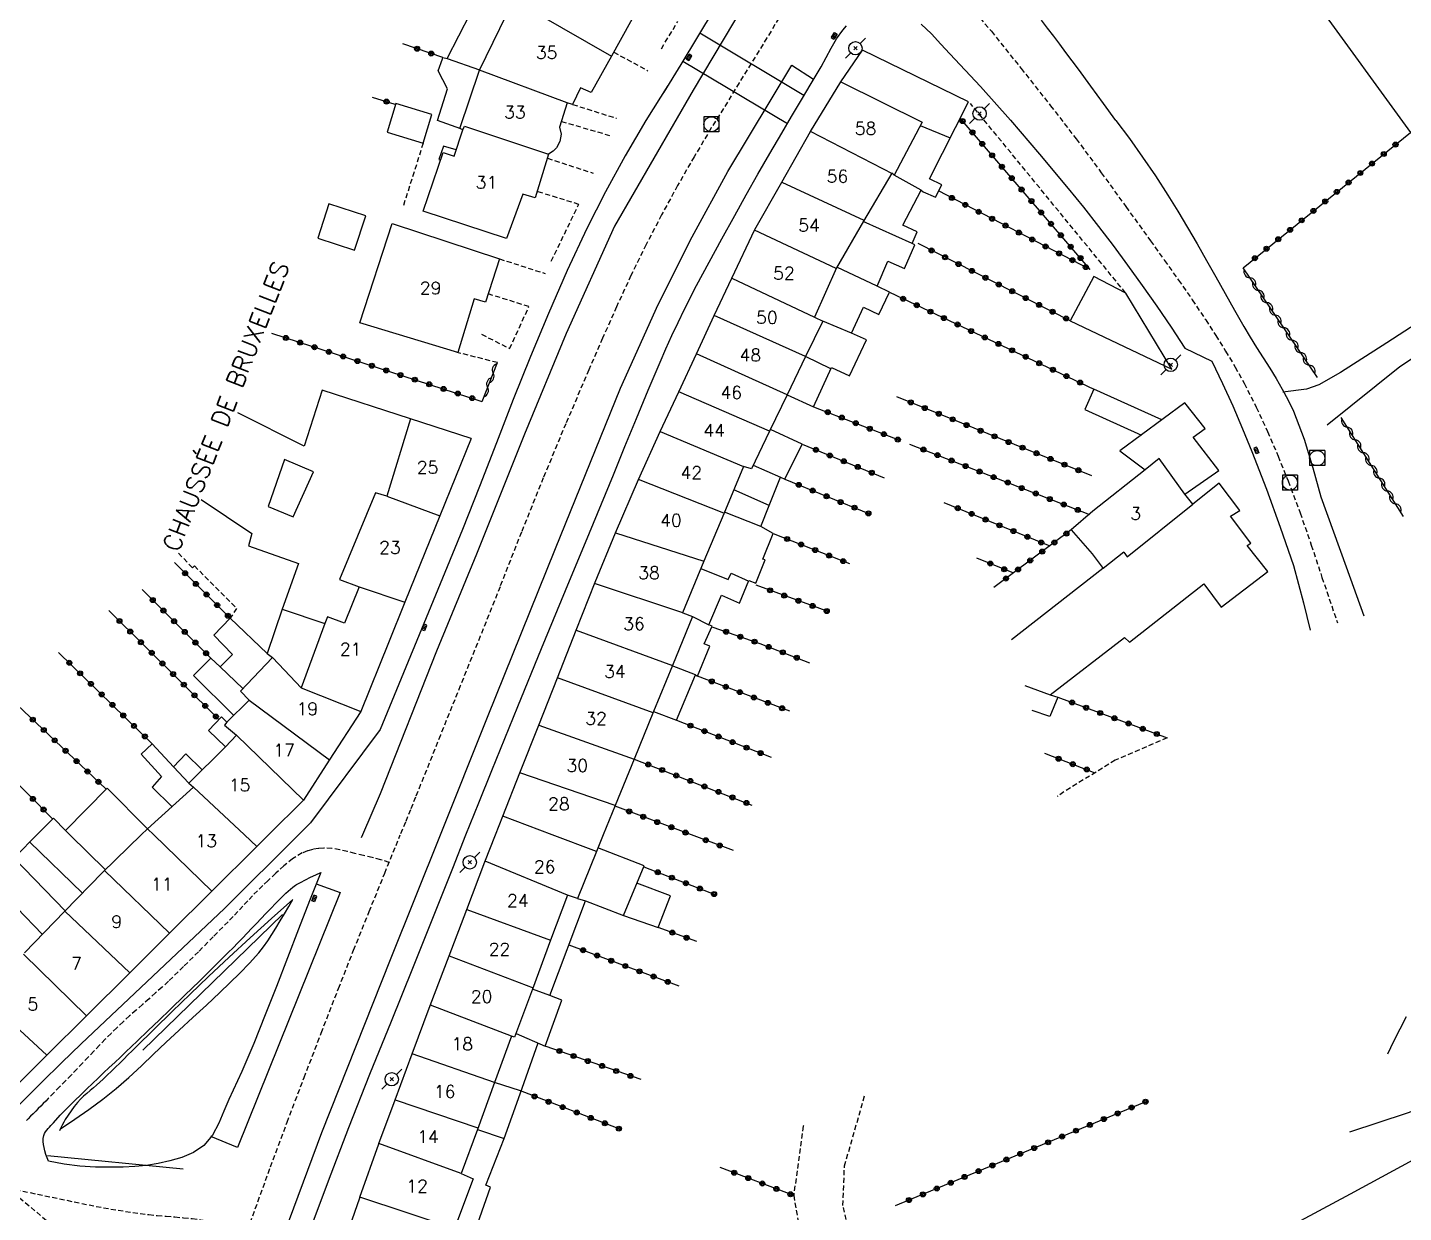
# Model space of a CAD drawing. Header units: millimetres. Extents: x 146998 to 148001, y 143000 to 144001.
# Drawn here: x 147234.3 to 147371.3, y 143633.4 to 143751.4 of the extents above; entities that cross this region are included whole.
import ezdxf
from ezdxf.enums import TextEntityAlignment as Align

# ---------------------------------------------------------------- set-up
doc = ezdxf.new("R2010")
doc.units = ezdxf.units.MM
doc.linetypes.add('DASHED', pattern=[0.75, 0.5, -0.25])
doc.layers.get('0').update_dxf_attribs({"linetype": 'CONTINUOUS'})
for name, color, linetype in [('W0001', 6, 'DASHED'), ('W0006', 2, 'CONTINUOUS'), ('W0008', 7, 'CONTINUOUS'), ('W0014', 7, 'CONTINUOUS'), ('W0017', 7, 'CONTINUOUS'), ('W0020', 2, 'CONTINUOUS'), ('W0021', 2, 'CONTINUOUS'), ('W0071', 7, 'CONTINUOUS'), ('W0101', 7, 'CONTINUOUS'), ('W0104', 1, 'CONTINUOUS'), ('W0112', 1, 'DASHED'), ('W0211', 2, 'CONTINUOUS'), ('W0214', 2, 'CONTINUOUS'), ('W0300', 7, 'CONTINUOUS'), ('W0310', 3, 'CONTINUOUS'), ('W0323', 7, 'CONTINUOUS'), ('W0401', 7, 'CONTINUOUS'), ('W0420', 7, 'CONTINUOUS'), ('W0473', 7, 'CONTINUOUS'), ('W0989', 7, 'CONTINUOUS'), ('W0991', 7, 'CONTINUOUS'), ('W1102', 7, 'CONTINUOUS')]:
    doc.layers.add(name, color=color, linetype=linetype)
doc.styles.get("Standard").update_dxf_attribs({"font": 'romans.shx', "width": 0.85})

# ---------------------------------------------------------------- blocks, each defined once
blk = doc.blocks.new('T401')
for p, q in [((-0.3, 0.3), (0, 0.3)), ((-0.3, -0.25), (-0.3, 0.3)), ((-0.3, 0.15), (0, 0.15)), ((-0.3, 0), (0, 0)), ((0, 0.3), (0, -0.25)), ((-0.3, -0.15), (0, -0.15)), ((-0.3, -0.25), (-0.3, -0.3)), ((-0.3, -0.3), (0, -0.3)), ((0, -0.3), (0, -0.25))]:
    blk.add_line(p, q)
blk = doc.blocks.new('T420')
for p, q in [((0.75, 0.75), (-0.75, 0.75)), ((-0.75, 0.75), (-0.75, -0.75)), ((0.75, 0.75), (0.75, -0.75)), ((0.75, -0.75), (-0.75, -0.75))]:
    blk.add_line(p, q)
blk.add_ellipse((0, 0), major_axis=(-0.53, 0.53), ratio=1, start_param=3.926991, end_param=10.210176)
blk = doc.blocks.new('T473')
for p, q in [((-0.166667, 0.166667), (0.166667, -0.166667)), ((-0.166667, -0.166667), (0.166667, 0.166667)), ((0.500001, 0.500001), (1.000002, 1.000002)), ((-1.000002, -1.000002), (-0.500001, -0.500001))]:
    blk.add_line(p, q)
blk.add_ellipse((0, 0), major_axis=(0.471405, 0.471405), ratio=1, start_param=5.4977871438, end_param=11.780972451)
blk = doc.blocks.new('t323o')
at = {"color": 0, "linetype": 'Continuous'}
for radius in [0.25, 0.15]:
    blk.add_circle((0, 0), radius, dxfattribs=at)
blk = doc.blocks.new('t310o')
at = {"color": 0, "linetype": 'Continuous'}
for centre, start, end in [((-0.5, 0.38), 216.8699, 323.1304), ((0.5, -0.37), 36.8699, 143.1303)]:
    blk.add_arc(centre, 0.625, start, end, dxfattribs=at)

msp = doc.modelspace()

# ---------------------------------------------------------------- linework, layer by layer
at = {"layer": 'W0001'}
for points in [[(147310.65, 143754.85), (147307.9, 143750.34), (147305.14, 143745.85), (147302.36, 143741.36), (147300.65, 143738.5), (147299, 143735.62), (147297.4, 143732.7), (147295.87, 143729.75), (147294.36, 143726.67), (147292.92, 143723.56), (147291.53, 143720.43), (147290.17, 143717.29), (147287.87, 143711.93), (147285.63, 143706.54), (147283.45, 143701.13), (147281.32, 143695.7), (147279.35, 143690.77), (147277.37, 143685.85), (147275.39, 143680.93), (147273.42, 143676.01), (147272.91, 143674.76), (147272.4, 143673.5), (147271.9, 143672.25), (147271.39, 143671)], [(147327.18, 143754.6), (147330.24, 143750.99), (147333.2, 143747.29), (147336.13, 143743.58), (147338.69, 143740.27), (147341.19, 143736.91), (147343.64, 143733.53), (147346.09, 143730.13), (147347.49, 143728.18), (147348.88, 143726.22), (147350.25, 143724.25), (147351.58, 143722.26), (147352.58, 143720.71), (147353.57, 143719.15), (147354.52, 143717.57), (147355.42, 143715.95), (147356.62, 143713.57), (147357.74, 143711.15), (147358.79, 143708.7), (147359.79, 143706.23), (147360.99, 143703.05), (147362.1, 143699.85), (147363.16, 143696.63), (147364.7, 143692.1)], [(147256.19, 143631.67), (147258.47, 143637.96), (147260.13, 143642.41), (147261.82, 143646.85), (147263.52, 143651.28), (147265.24, 143655.7), (147266.75, 143659.54), (147268.29, 143663.36), (147269.84, 143667.18), (147271.39, 143671)], [(147270.3, 143668.26), (147269.45, 143668.51), (147268.6, 143668.74), (147267.74, 143668.95), (147266.88, 143669.15), (147266.13, 143669.33), (147265.36, 143669.51), (147264.58, 143669.65), (147263.79, 143669.69), (147263.24, 143669.65), (147262.68, 143669.56), (147262.14, 143669.41), (147261.62, 143669.2), (147260.67, 143668.63), (147259.8, 143667.93), (147259, 143667.18), (147258.2, 143666.43), (147257.69, 143665.95), (147257.18, 143665.44), (147256.68, 143664.94), (147256.2, 143664.42), (147255.71, 143663.9), (147255.22, 143663.38), (147254.74, 143662.87), (147254.24, 143662.36), (147252.77, 143660.86), (147251.29, 143659.37), (147249.81, 143657.89), (147248.3, 143656.43), (147247.67, 143655.84), (147247.02, 143655.27), (147246.38, 143654.69), (147245.73, 143654.13), (147245.08, 143653.56), (147244.44, 143652.98), (147243.8, 143652.4), (147243.17, 143651.81), (147242.59, 143651.24), (147242.02, 143650.66), (147241.45, 143650.07), (147240.89, 143649.48), (147240.33, 143648.89), (147239.77, 143648.3), (147239.21, 143647.71), (147238.64, 143647.12), (147238.07, 143646.53), (147237.49, 143645.94), (147236.92, 143645.35), (147236.34, 143644.76), (147236.09, 143644.51), (147235.84, 143644.26), (147235.59, 143644.01), (147235.34, 143643.76), (147235.09, 143643.5), (147234.84, 143643.25), (147234.59, 143643), (147234.35, 143642.74), (147234.18, 143642.57)], [(147232.33, 143635.85), (147239.67, 143634.32), (147241.12, 143634.02), (147242.57, 143633.76), (147244.02, 143633.53), (147245.48, 143633.32), (147246.34, 143633.21), (147247.2, 143633.12), (147248.07, 143633.05), (147248.93, 143632.97), (147249.8, 143632.9), (147250.66, 143632.81), (147251.52, 143632.7), (147252.38, 143632.57), (147253.34, 143632.39), (147254.3, 143632.18), (147255.25, 143631.94), (147256.19, 143631.67)], [(147232.33, 143635.85), (147237.45, 143631.54), (147238.15, 143630.93), (147238.85, 143630.32), (147239.54, 143629.7), (147240.23, 143629.07), (147240.92, 143628.45), (147241.62, 143627.84), (147242.32, 143627.24), (147243.04, 143626.64), (147243.63, 143626.18), (147244.22, 143625.73), (147244.83, 143625.3), (147245.44, 143624.87), (147246.04, 143624.43), (147246.64, 143623.99), (147247.24, 143623.53), (147247.81, 143623.05), (147248.89, 143622.1), (147249.94, 143621.11), (147250.95, 143620.09), (147251.93, 143619.03)]]:
    msp.add_lwpolyline(points, dxfattribs=at)
at = {"layer": 'W0006'}
for points in [[(147370.92, 143933.38), (147370.66, 143929.88), (147369.48, 143925.36), (147365.69, 143915.12), (147362.38, 143903.35), (147359.19, 143889.85), (147355.4, 143873.99), (147351.19, 143856.18), (147348.71, 143845.6), (147345.41, 143832.9), (147342.39, 143822.93), (147338.5, 143812.53), (147334.52, 143803.47), (147327.6, 143790.14), (147317.12, 143772.77), (147307.64, 143757.06), (147300.54, 143745.11), (147292.72, 143731.6)], [(147275.38, 143671), (147280.08, 143682.72), (147286.84, 143699.52), (147293.32, 143715.48), (147297.06, 143723.79), (147300.45, 143730.52), (147304.02, 143737.02), (147310.37, 143747.6), (147312.55, 143746.21)], [(147292.72, 143731.6), (147287.9, 143720.9), (147283.76, 143710.89), (147278.98, 143698.94), (147275.01, 143689.29), (147269.39, 143675.08), (147267.63, 143671)], [(147257.04, 143623.79), (147263.58, 143641.39), (147270.41, 143658.59), (147275.38, 143671)], [(147267.63, 143671), (147267.5, 143670.7)]]:
    msp.add_lwpolyline(points, dxfattribs=at)
at = {"layer": 'W0008'}
for points in [[(147342.64, 143742.12), (147343.99, 143740.3), (147345.3, 143738.46), (147346.57, 143736.59), (147347.81, 143734.69), (147348.81, 143733.08), (147349.78, 143731.46), (147350.73, 143729.82), (147351.66, 143728.18), (147352.58, 143726.53), (147353.51, 143724.88), (147354.44, 143723.24), (147355.38, 143721.6), (147356.01, 143720.55), (147356.65, 143719.51), (147357.31, 143718.48), (147357.96, 143717.45), (147358.6, 143716.41), (147359.21, 143715.35), (147359.79, 143714.26), (147360.31, 143713.16), (147361.39, 143710.38), (147362.26, 143707.52), (147363.05, 143704.65), (147365.58, 143697.68), (147365.58, 143697.68), (147367.33, 143692.8), (147367.33, 143692.8)], [(147352.21, 143718.15), (147353.27, 143715.93), (147354.28, 143713.69), (147355.26, 143711.43), (147356.19, 143709.15), (147357.64, 143705.4), (147359, 143701.62), (147360.31, 143697.82), (147361.31, 143694.09), (147361.98, 143691.39)], [(147236.38, 143638.54), (147236.23, 143638.86), (147236.1, 143639.19), (147235.99, 143639.54), (147235.92, 143639.89), (147235.87, 143640.18), (147235.83, 143640.48), (147235.83, 143640.79), (147235.89, 143641.09), (147235.97, 143641.28), (147236.07, 143641.46), (147236.19, 143641.62), (147236.32, 143641.78), (147236.45, 143641.92), (147236.59, 143642.06), (147236.72, 143642.2), (147236.86, 143642.35), (147237.53, 143643.09), (147238.22, 143643.8), (147238.93, 143644.5), (147239.64, 143645.19), (147240.19, 143645.73), (147240.74, 143646.26), (147241.3, 143646.79), (147241.85, 143647.31), (147242.41, 143647.84), (147242.97, 143648.36), (147243.53, 143648.89), (147244.08, 143649.42), (147245.18, 143650.47), (147246.28, 143651.52), (147247.38, 143652.57), (147248.48, 143653.63), (147249.93, 143655.03), (147251.39, 143656.44), (147252.83, 143657.86), (147254.27, 143659.29), (147254.74, 143659.76), (147255.21, 143660.25), (147255.68, 143660.73), (147256.14, 143661.22), (147256.61, 143661.7), (147257.08, 143662.19), (147257.54, 143662.68), (147258.01, 143663.16), (147258.5, 143663.67), (147258.99, 143664.19), (147259.49, 143664.7), (147260.01, 143665.2), (147260.23, 143665.4), (147260.46, 143665.61), (147260.7, 143665.81), (147260.95, 143665.99), (147261.07, 143666.07), (147261.19, 143666.13), (147261.31, 143666.2), (147261.44, 143666.26), (147261.95, 143666.52), (147262.46, 143666.78), (147262.98, 143667.03), (147263.49, 143667.27)]]:
    msp.add_lwpolyline(points, dxfattribs=at)
at = {"layer": 'W0014'}
for points in [[(147302.66, 143753.18), (147300.98, 143750.42), (147299.31, 143747.67), (147297.62, 143744.92)], [(147309.37, 143740.85), (147310.35, 143742.5), (147311.33, 143744.15), (147312.31, 143745.8), (147313.29, 143747.45), (147313.8, 143748.37), (147314.3, 143749.31), (147314.84, 143750.23), (147315.46, 143751.1), (147315.82, 143751.52)], [(147323.27, 143751.68), (147324.28, 143750.73), (147325.2, 143749.72), (147326.12, 143748.73), (147329.17, 143745.48), (147332.14, 143742.15), (147335.04, 143738.77), (147337.9, 143735.34), (147339.42, 143733.47), (147340.9, 143731.57), (147342.36, 143729.65), (147343.8, 143727.71), (147345.27, 143725.68), (147346.72, 143723.63), (147348.13, 143721.55), (147349.52, 143719.46)], [(147342.64, 143742.12), (147341.4, 143743.81), (147340.16, 143745.51), (147338.91, 143747.2), (147337.66, 143748.89), (147337.06, 143749.7), (147336.45, 143750.5), (147335.83, 143751.3), (147335.22, 143752.1)], [(147298.02, 143745.58), (147295.85, 143742.12), (147293.78, 143738.59), (147291.82, 143735), (147289.98, 143731.35), (147288, 143727.16), (147286.14, 143722.91), (147284.36, 143718.63), (147282.64, 143714.32), (147280.96, 143710.01), (147279.28, 143705.69), (147277.58, 143701.39), (147275.83, 143697.1)], [(147277.93, 143671), (147279.22, 143674.2), (147280.51, 143677.4), (147281.8, 143680.59), (147283.1, 143683.79), (147285.46, 143689.56), (147287.83, 143695.32), (147290.22, 143701.08), (147292.61, 143706.84), (147293.76, 143709.65), (147294.9, 143712.46), (147296.07, 143715.26), (147297.26, 143718.05), (147297.84, 143719.37), (147298.44, 143720.7), (147299.05, 143722.01), (147299.68, 143723.32), (147300.89, 143725.68), (147302.13, 143728.02), (147303.41, 143730.34), (147304.69, 143732.66), (147305.84, 143734.72), (147307, 143736.77), (147308.18, 143738.82), (147309.37, 143740.85)], [(147349.52, 143719.46), (147352.2, 143718.16)], [(147275.83, 143697.1), (147269.38, 143681.49)], [(147269.38, 143681.49), (147262.46, 143672.19)], [(147262.46, 143672.19), (147261.27, 143671)], [(147261.27, 143671), (147253.89, 143663.67), (147239.62, 143650.21)], [(147250.77, 143594.4), (147252.21, 143599.8), (147253.73, 143605.17), (147255.32, 143610.52), (147256.98, 143615.84), (147258.69, 143621.06), (147260.48, 143626.24), (147262.33, 143631.41), (147264.23, 143636.56), (147266.26, 143641.88), (147268.37, 143647.17), (147270.51, 143652.46), (147272.63, 143657.74), (147273.96, 143661.06), (147275.28, 143664.37), (147276.61, 143667.69), (147277.93, 143671)], [(147263.49, 143667.27), (147262.36, 143664.44), (147261.25, 143661.6), (147260.16, 143658.76), (147259.06, 143655.91), (147257.95, 143653.08), (147256.8, 143650.25), (147255.6, 143647.45), (147254.33, 143644.67), (147253.83, 143643.5), (147253.34, 143642.29), (147252.7, 143641.11), (147251.83, 143640.09), (147250.8, 143639.38), (147249.64, 143638.89), (147248.46, 143638.56), (147247.28, 143638.28), (147246.13, 143638.08), (147244.96, 143637.98), (147243.79, 143637.94), (147242.62, 143637.92), (147241.05, 143637.93), (147239.48, 143638.03), (147237.92, 143638.23), (147236.38, 143638.54)], [(147239.62, 143650.21), (147237.66, 143648.3), (147235.71, 143646.38), (147233.77, 143644.45), (147231.85, 143642.49), (147231.66, 143642.29), (147231.48, 143642.09), (147231.29, 143641.89), (147231.11, 143641.69)]]:
    msp.add_lwpolyline(points, dxfattribs=at)
at = {"layer": 'W0017'}
for points in [[(147376.18, 143728.92), (147376.89, 143727.88), (147377.19, 143726.74), (147376.77, 143725.1), (147374.42, 143723.08), (147369.63, 143719.97), (147365.01, 143717.01), (147362.86, 143715.79), (147361.63, 143715.38), (147359.26, 143715.08)], [(147363.67, 143711.8), (147370.92, 143717.62), (147375.47, 143720.59), (147375.94, 143720.71), (147380.01, 143721.18), (147383.54, 143721.83)]]:
    msp.add_lwpolyline(points, dxfattribs=at)
at = {"layer": 'W0020'}
for points in [[(147311.58, 143744.58), (147301.2, 143750.8)], [(147299.51, 143748.02), (147309.93, 143741.8)]]:
    msp.add_lwpolyline(points, dxfattribs=at)
at = {"layer": 'W0021'}
msp.add_lwpolyline([(147263.02, 143666.13), (147265.39, 143665.27), (147255.18, 143639.88), (147252.54, 143640.97)], dxfattribs=at)
at = {"layer": 'W0071'}
msp.add_lwpolyline([(147303.86, 143603.8), (147309.88, 143606.64), (147315.87, 143609.52), (147321.85, 143612.43), (147327.82, 143615.39), (147335.04, 143619.03), (147342.23, 143622.72), (147349.41, 143626.46), (147356.57, 143630.22), (147359.71, 143631.89), (147362.85, 143633.58), (147365.99, 143635.27), (147369.12, 143636.97), (147372.25, 143638.67)], dxfattribs=at)
at = {"layer": 'W0101'}
for points in [[(147279.27, 143747.1), (147282.68, 143754.04), (147282.69, 143754.04), (147284.96, 143752.8)], [(147295.33, 143753.79), (147292.42, 143748.51)], [(147292.42, 143748.51), (147290.39, 143744.88), (147289.34, 143745.35), (147288.55, 143743.7), (147288.02, 143743.88)], [(147277.61, 143741.19), (147277.33, 143741.3), (147279.27, 143747.1)], [(147312.23, 143741.01), (147315.27, 143745.96), (147315.27, 143745.96)], [(147315.27, 143745.96), (147323.35, 143741.95)], [(147288.02, 143743.88), (147287.25, 143741.43), (147287.4, 143740.76), (147287.27, 143740.03), (147286.93, 143739.4), (147286.61, 143739.04), (147286.16, 143738.76)], [(147323.35, 143741.95), (147320.58, 143736.68), (147320.33, 143736.85)], [(147286.16, 143738.76), (147284.81, 143734.41), (147283.58, 143734.76), (147281.98, 143730.35), (147273.68, 143733.08), (147275.66, 143738.92), (147276.74, 143738.54), (147277.61, 143741.19)], [(147309.37, 143735.98), (147312.23, 143741.01)], [(147320.33, 143736.85), (147317.5, 143732.09)], [(147306.7, 143731.27), (147309.37, 143735.98)], [(147317.5, 143732.09), (147314.81, 143727.45)], [(147304.39, 143726.42), (147306.7, 143731.27)], [(147314.81, 143727.45), (147312.62, 143722.54)], [(147302.66, 143722.71), (147304.39, 143726.42), (147304.39, 143726.42)], [(147300.87, 143718.87), (147302.66, 143722.71)], [(147312.62, 143722.54), (147313.45, 143722.14), (147311.74, 143718.6)], [(147299.11, 143715.09), (147300.87, 143718.87)], [(147311.74, 143718.6), (147309.91, 143714.81)], [(147297.26, 143711.16), (147297.27, 143711.16), (147299.11, 143715.09)], [(147309.91, 143714.81), (147308.2, 143711.25)], [(147278.45, 143710.46), (147272.42, 143712.4), (147270.04, 143704.7)], [(147278.45, 143710.46), (147275.33, 143702.77)], [(147295.12, 143706.38), (147297.26, 143711.16)], [(147308.16, 143711.18), (147306.35, 143707.45), (147305.58, 143707.68)], [(147308.2, 143711.25), (147308.16, 143711.18)], [(147305.58, 143707.68), (147303.59, 143702.95)], [(147345.57, 143707.33), (147340.35, 143703.21), (147340.36, 143703.21), (147338.19, 143701.35), (147340.27, 143698.96), (147341.38, 143697.52), (147341.33, 143697.51)], [(147349.52, 143704.9), (147346.94, 143708.45), (147345.57, 143707.33)], [(147292.83, 143701.07), (147295.12, 143706.38)], [(147270.04, 143704.7), (147268.92, 143705.06), (147265.33, 143696.41), (147267.29, 143695.68), (147267.29, 143695.69)], [(147350.3, 143703.91), (147349.52, 143704.91)], [(147343.42, 143699.13), (147343.75, 143698.69), (147350.3, 143703.91)], [(147275.33, 143702.77), (147271.85, 143694.16), (147271.84, 143694.17)], [(147303.59, 143702.95), (147301.63, 143698.24)], [(147290.79, 143696.15), (147292.82, 143701.07), (147292.83, 143701.07)], [(147343.42, 143699.13), (147341.38, 143697.52)], [(147301.63, 143698.24), (147299.5, 143693.11), (147299.51, 143693.1)], [(147267.29, 143695.69), (147265.83, 143692.08), (147264.14, 143692.71), (147263.89, 143692.03)], [(147288.9, 143691.36), (147290.79, 143696.15)], [(147271.84, 143694.17), (147270.22, 143690.11), (147270.21, 143690.11), (147267.45, 143683.27)], [(147299.51, 143693.1), (147300.47, 143692.75), (147298.48, 143687.86)], [(147263.89, 143692.03), (147261.53, 143685.64)], [(147287.04, 143686.64), (147288.9, 143691.36)], [(147261.53, 143685.64), (147259.86, 143687.39), (147258.66, 143688.66), (147255.47, 143685.32), (147256.36, 143684.41)], [(147298.48, 143687.86), (147296.61, 143683.27)], [(147285.18, 143681.91), (147287.04, 143686.64)], [(147256.36, 143684.41), (147254.13, 143682.22)], [(147267.45, 143683.27), (147267.46, 143683.27), (147264.32, 143678.44)], [(147296.61, 143683.27), (147294.68, 143678.55)], [(147254.13, 143682.22), (147253.89, 143681.92), (147255.09, 143680.92)], [(147283.31, 143677.17), (147285.18, 143681.91)], [(147253.98, 143679.76), (147255.09, 143680.92)], [(147253.98, 143679.76), (147250.34, 143676.16), (147250.8, 143675.75)], [(147294.68, 143678.55), (147292.79, 143673.91)], [(147264.32, 143678.44), (147261.75, 143674.46), (147261.75, 143674.47)], [(147281.61, 143672.85), (147283.31, 143677.17)], [(147250.8, 143675.75), (147246.22, 143671.6)], [(147261.75, 143674.47), (147258.27, 143671)], [(147292.79, 143673.91), (147291.6, 143671)], [(147280.88, 143671), (147281.61, 143672.85)], [(147245.6, 143671), (147241.75, 143667.26)], [(147246.22, 143671.6), (147245.6, 143671)], [(147258.27, 143671), (147257.12, 143669.86)], [(147279.82, 143668.32), (147280.88, 143671)], [(147291.6, 143671), (147290.93, 143669.35)], [(147257.12, 143669.86), (147252.64, 143665.4)], [(147290.93, 143669.35), (147289.02, 143664.66), (147288.04, 143665.01)], [(147278.01, 143663.57), (147279.82, 143668.32)], [(147241.75, 143667.26), (147237.95, 143663.36)], [(147252.64, 143665.4), (147252.64, 143665.4), (147248.39, 143661.18)], [(147288.04, 143665.01), (147286.36, 143660.51)], [(147276.25, 143658.95), (147278.01, 143663.57)], [(147237.95, 143663.36), (147233.99, 143659.26)], [(147248.39, 143661.18), (147244.45, 143657.27)], [(147286.36, 143660.51), (147284.56, 143655.65)], [(147274.38, 143654.03), (147276.25, 143658.95)], [(147244.45, 143657.27), (147240.15, 143652.99)], [(147284.56, 143655.65), (147282.77, 143650.85), (147282.45, 143650.96)], [(147272.58, 143649.22), (147274.38, 143654.03), (147274.38, 143654.03)], [(147240.15, 143652.99), (147236.21, 143649.07)], [(147282.45, 143650.96), (147280.76, 143646.34)], [(147236.21, 143649.07), (147232.55, 143645.44)], [(147270.87, 143644.63), (147272.58, 143649.22)], [(147280.76, 143646.34), (147279.07, 143641.69)], [(147269.24, 143640.27), (147270.87, 143644.63)], [(147279.07, 143641.69), (147277.46, 143637.29)], [(147267.38, 143634.94), (147269.24, 143640.26), (147269.24, 143640.27)], [(147277.46, 143637.29), (147278.64, 143636.77), (147276.8, 143631.81)], [(147265.86, 143630.58), (147267.36, 143634.87)]]:
    msp.add_lwpolyline(points, dxfattribs=at)
msp.add_lwpolyline([(147277.13, 143719), (147267.38, 143721.98), (147270.58, 143731.86), (147281.26, 143728.34), (147279.87, 143724.03), (147278.74, 143724.35)], close=True, dxfattribs=at)
at = {"layer": 'W0104'}
for points in [[(147365.31, 143755.93), (147362.53, 143753.91), (147371.96, 143740.91), (147374.87, 143743.02)], [(147275.58, 143748.23), (147275.63, 143748.39), (147276.07, 143748.27), (147279.55, 143755.07), (147282.42, 143753.5)], [(147315.27, 143745.96), (147317.4, 143749.11)], [(147327.96, 143743.95), (147317.4, 143749.11)], [(147277.43, 143741.26), (147275.11, 143742.12), (147276.1, 143745.25), (147275.16, 143747.05), (147275.58, 143748.23)], [(147276.07, 143748.27), (147279.29, 143747.16)], [(147309.91, 143714.8), (147312.55, 143713.62), (147314.31, 143717.51), (147316.13, 143716.69), (147317.81, 143720.26), (147316.33, 143720.94), (147317.51, 143723.51), (147319.03, 143722.79), (147320.1, 143725.01), (147318.88, 143725.6), (147319.95, 143728.12), (147321.58, 143727.38), (147322.63, 143729.74), (147322.36, 143729.86), (147322.84, 143731.01), (147321.42, 143731.68), (147323.25, 143735.17), (147323.45, 143735.01), (147324.67, 143734.48), (147325.3, 143735.71), (147324.07, 143736.29), (147327.96, 143743.95)], [(147323.17, 143741.62), (147326.15, 143740.39)], [(147276.95, 143739.17), (147275.68, 143739.56), (147275.24, 143738.23), (147275.4, 143738.17)], [(147323.25, 143735.17), (147320.58, 143736.68)], [(147322.36, 143729.86), (147317.48, 143732.06)], [(147318.88, 143725.6), (147314.85, 143727.52)], [(147316.33, 143720.94), (147313.45, 143722.14)], [(147314.25, 143717.38), (147311.74, 143718.6)], [(147272.42, 143712.4), (147263.61, 143715.25), (147261.83, 143709.69), (147255.22, 143713.01)], [(147347.21, 143712.31), (147340.43, 143715.38), (147339.55, 143713.34), (147345.18, 143710.8)], [(147349.49, 143714.02), (147343.05, 143709.21), (147345.57, 143707.33)], [(147349.52, 143704.91), (147349.52, 143704.9), (147352.89, 143707.28), (147350.32, 143710.58), (147351.54, 143711.46), (147349.49, 143714.02)], [(147296.61, 143683.27), (147298.89, 143682.42), (147300.79, 143686.92), (147300.99, 143686.81), (147302.21, 143689.79), (147301.66, 143690.02), (147302.45, 143691.77), (147302.1, 143691.92), (147303.36, 143694.86), (147305.18, 143694.07), (147306.11, 143696.33), (147306.79, 143696.04), (147307.71, 143698.38), (147307.49, 143698.43), (147307.5, 143698.43), (147308.51, 143701), (147307.29, 143701.68), (147308.12, 143703.77), (147309.25, 143706.59), (147309.68, 143706.41), (147311.39, 143709.9), (147308.25, 143711.36)], [(147306.52, 143707.8), (147309.25, 143706.59)], [(147357.77, 143697.22), (147355.7, 143699.79), (147356.07, 143700.03), (147354.05, 143702.72), (147354.97, 143703.29), (147352.91, 143706.02), (147350.3, 143703.91)], [(147308.12, 143703.77), (147304.59, 143705.33)], [(147251.57, 143704.38), (147256.62, 143700.99), (147256.28, 143699.76), (147261.25, 143698), (147259.63, 143693.48), (147258.13, 143689.05), (147254.47, 143692.58), (147252.84, 143690.89), (147254.68, 143688.95), (147253.45, 143687.72), (147252.54, 143688.59), (147250.8, 143686.88), (147254.81, 143682.89)], [(147307.29, 143701.68), (147303.66, 143703.11)], [(147301.33, 143697.51), (147304.05, 143696.42), (147304.32, 143697.04), (147306.08, 143696.26)], [(147341.33, 143697.51), (147332.24, 143690.41)], [(147333.57, 143685.87), (147336.1, 143684.93), (147343.51, 143690.65), (147344, 143690.17), (147351.41, 143696), (147353.11, 143693.67), (147357.77, 143697.22)], [(147259.63, 143693.48), (147263.89, 143692.03)], [(147300.47, 143692.75), (147302.1, 143691.92)], [(147258.13, 143689.05), (147258.66, 143688.66)], [(147253.45, 143687.72), (147255.7, 143685.56)], [(147300.79, 143686.92), (147298.47, 143687.84)], [(147336.1, 143684.93), (147336.87, 143684.7), (147336.08, 143682.78), (147334.29, 143683.39)], [(147254.13, 143682.22), (147253.6, 143682.75), (147252.31, 143681.4), (147253.98, 143679.76)], [(147248.81, 143677.79), (147246.7, 143680.07), (147245.58, 143679.02), (147247.62, 143676.8), (147246.7, 143675.76), (147248.66, 143673.82)], [(147251.66, 143677.47), (147250.03, 143679.08), (147248.81, 143677.79), (147250.34, 143676.16)], [(147246.22, 143671.6), (147242.2, 143675.64), (147238.07, 143671.42), (147236.85, 143672.67), (147235.19, 143671)], [(147235.19, 143671), (147228.89, 143664.65), (147227.09, 143662.79), (147229.21, 143660.53), (147227.05, 143658.53), (147225.15, 143660.49), (147222.8, 143658.33), (147223.58, 143657.53), (147221.56, 143655.44)], [(147234.49, 143670.3), (147239.74, 143665.2)], [(147238.07, 143671.42), (147238.5, 143671)], [(147238.5, 143671), (147242.03, 143667.53)], [(147282.92, 143651.24), (147285.82, 143649.98), (147287.48, 143654.56), (147286.28, 143655.01), (147289.83, 143664.42), (147293.63, 143662.96), (147295.68, 143667.93), (147291.07, 143669.71)], [(147232.92, 143668.72), (147238.04, 143663.45)], [(147230.62, 143666.39), (147235.77, 143661.1)], [(147293.63, 143662.96), (147297.07, 143661.77), (147298.29, 143664.92), (147294.96, 143666.19)], [(147289.02, 143664.66), (147289.83, 143664.42)], [(147286.28, 143655.01), (147284.55, 143655.65)], [(147276.8, 143631.81), (147278.69, 143631.14), (147280.39, 143635.95), (147279.91, 143636.13), (147281.73, 143640.78), (147283.33, 143645.22), (147285.12, 143650.29)], [(147283.36, 143645.51), (147280.76, 143646.34)], [(147279.07, 143641.69), (147281.73, 143640.78)], [(147267.36, 143634.87), (147267.38, 143634.94)]]:
    msp.add_lwpolyline(points, dxfattribs=at)
for points in [[(147274.54, 143742.69), (147270.96, 143743.79), (147270.09, 143740.95), (147273.67, 143739.85)], [(147267.95, 143732.61), (147264.29, 143733.81), (147263.18, 143730.41), (147266.83, 143729.2)], [(147348.21, 143717.34), (147343.64, 143724.93), (147340.43, 143726.59), (147338.09, 143722.18)], [(147262.74, 143707.14), (147259.86, 143708.35), (147258.25, 143703.67), (147260.73, 143702.66)]]:
    msp.add_lwpolyline(points, close=True, dxfattribs=at)
at = {"layer": 'W0112'}
for points in [[(147297.39, 143749.25), (147299.01, 143751.95)], [(147292.64, 143748.91), (147296.05, 143747.06)], [(147288.55, 143743.7), (147292.92, 143742.33)], [(147343.61, 143724.95), (147328.17, 143743.79)], [(147287.43, 143742.02), (147292.3, 143740.6)], [(147273.67, 143739.85), (147271.7, 143733.62)], [(147286.04, 143738.36), (147290.58, 143736.87)], [(147289.18, 143733.75), (147285.01, 143735.04)], [(147286.42, 143728.11), (147289.17, 143733.77)], [(147281.26, 143728.34), (147285.83, 143726.87)], [(147284.2, 143723.58), (147280.14, 143724.85)], [(147282.28, 143719.4), (147284.2, 143723.58)], [(147279.49, 143720.83), (147282.29, 143719.4)], [(147281.06, 143718.01), (147277.03, 143719.03)], [(147249.31, 143699.04), (147250.7, 143697.59), (147250.89, 143697.78), (147255.09, 143693.54), (147254.47, 143692.58)], [(147347.74, 143680.65), (147342.58, 143678.43), (147337.46, 143675.28), (147336.8, 143674.81)], [(147316.81, 143628.32), (147315.46, 143634.12), (147315.62, 143638.05), (147317.67, 143645.17)], [(147311.54, 143642.09), (147311.51, 143642.01), (147310.56, 143635.11), (147311.65, 143628.86)]]:
    msp.add_lwpolyline(points, dxfattribs=at)
at = {"layer": 'W0211'}
for points in [[(147365.95, 143641.44), (147371.68, 143643.34), (147377.35, 143645.39), (147382.98, 143647.59), (147388.54, 143649.92), (147393.51, 143652.21), (147398.41, 143654.65), (147403.27, 143657.17), (147408.13, 143659.69), (147413.55, 143662.48), (147418.97, 143665.28), (147424.38, 143668.12), (147429.76, 143671)], [(147260.69, 143664.58), (147258.57, 143662.68), (147256.46, 143660.76), (147254.37, 143658.83), (147252.29, 143656.89), (147250.48, 143655.16), (147248.68, 143653.42), (147246.89, 143651.66), (147245.1, 143649.91), (147244.69, 143649.51), (147244.28, 143649.1), (147243.87, 143648.69), (147243.46, 143648.29), (147243.05, 143647.88), (147242.64, 143647.47), (147242.22, 143647.07), (147241.8, 143646.67), (147241.49, 143646.38), (147241.16, 143646.1), (147240.84, 143645.82), (147240.51, 143645.55), (147240.18, 143645.27), (147239.86, 143644.98), (147239.55, 143644.68), (147239.26, 143644.36), (147238.92, 143643.96), (147238.61, 143643.55), (147238.32, 143643.11), (147238.04, 143642.67), (147237.88, 143642.4), (147237.72, 143642.12), (147237.58, 143641.84), (147237.45, 143641.55)]]:
    msp.add_lwpolyline(points, dxfattribs=at)
at = {"layer": 'W0214'}
for points in [[(147237.55, 143641.74), (147238.99, 143642.69), (147240.39, 143643.67), (147241.77, 143644.69), (147243.11, 143645.76), (147244.38, 143646.86), (147245.61, 143648.01), (147246.82, 143649.18), (147248.05, 143650.33), (147249.39, 143651.57), (147250.75, 143652.81), (147252.09, 143654.05), (147253.42, 143655.32), (147254.42, 143656.27), (147255.41, 143657.23), (147256.38, 143658.22), (147257.3, 143659.25), (147257.76, 143659.85), (147258.19, 143660.47), (147258.6, 143661.1), (147259, 143661.73), (147259.44, 143662.43), (147259.87, 143663.14), (147260.28, 143663.86), (147260.69, 143664.58)], [(147371.54, 143652.89), (147370.9, 143651.67), (147370.27, 143650.44), (147369.67, 143649.19)]]:
    msp.add_lwpolyline(points, dxfattribs=at)
at = {"layer": 'W0300'}
for points in [[(147259.68, 143663.08), (147245.77, 143649.58)], [(147236.26, 143639.09), (147249.79, 143637.77)]]:
    msp.add_lwpolyline(points, dxfattribs=at)
at = {"layer": 'W0310'}
for points in [[(147362.73, 143716.52), (147355.31, 143727.45)], [(147279.53, 143714.15), (147281.06, 143718.02)], [(147365.05, 143712.56), (147371.26, 143702.69)]]:
    msp.add_lwpolyline(points, dxfattribs=at)
at = {"layer": 'W0323'}
for points in [[(147275.63, 143748.39), (147271.64, 143749.73)], [(147268.59, 143744.43), (147270.85, 143743.74)], [(147340.09, 143727.27), (147327.14, 143742.33)], [(147355.31, 143727.45), (147371.96, 143740.91)], [(147340.09, 143727.27), (147324.98, 143735.09)], [(147338.09, 143722.18), (147322.95, 143729.85)], [(147320.1, 143725.01), (147340.43, 143715.38)], [(147258.57, 143720.93), (147279.52, 143714.15)], [(147340.25, 143706.74), (147320.83, 143714.61)], [(147312.55, 143713.62), (147321.09, 143710.28)], [(147311.39, 143709.9), (147319.57, 143706.53)], [(147322.09, 143709.89), (147340, 143702.89)], [(147309.68, 143706.41), (147318.12, 143702.95)], [(147325.5, 143704.09), (147336.05, 143699.76)], [(147308.51, 143701), (147316.12, 143698)], [(147338.19, 143701.35), (147330.49, 143695.63)], [(147248.91, 143698.1), (147254.47, 143692.58)], [(147328.75, 143698.58), (147332.44, 143697.07)], [(147252.54, 143688.59), (147245.68, 143695.43)], [(147314.17, 143693.16), (147306.81, 143695.85)], [(147242.38, 143693.34), (147253.34, 143682.48)], [(147302.42, 143691.71), (147307.2, 143690.05), (147312.14, 143688.14)], [(147236.78, 143672.61), (147220.05, 143689.51)], [(147246.7, 143680.07), (147237.37, 143689.17)], [(147310.18, 143683.31), (147300.99, 143686.81)], [(147232.63, 143684.54), (147242.1, 143675.55)], [(147336.87, 143684.7), (147347.74, 143680.66)], [(147298.89, 143682.42), (147308.33, 143678.72)], [(147294.68, 143678.55), (147306.41, 143673.97)], [(147335.54, 143679.12), (147340.56, 143677.19)], [(147300.39, 143671), (147292.77, 143673.87)], [(147304.58, 143669.43), (147300.39, 143671)], [(147295.64, 143667.83), (147302.8, 143665.04)], [(147300.93, 143660.4), (147297.07, 143661.77)], [(147288.18, 143660.04), (147299.13, 143655.96)], [(147295.37, 143646.64), (147285.82, 143649.98)], [(147293.36, 143641.68), (147283.36, 143645.51)], [(147345.85, 143644.54), (147320.66, 143634.07)], [(147310.56, 143635.11), (147303.24, 143637.91)]]:
    msp.add_lwpolyline(points, dxfattribs=at)
at = {"layer": 'W1102'}
for points in [[(147284.96, 143752.8), (147292.42, 143748.51)], [(147288.02, 143743.88), (147279.27, 143747.1)], [(147277.61, 143741.19), (147277.77, 143741.54), (147286.16, 143738.76)], [(147320.47, 143736.76), (147312.23, 143741.01)], [(147309.37, 143735.98), (147317.55, 143732.18)], [(147314.78, 143727.37), (147306.66, 143731.18)], [(147304.39, 143726.42), (147312.62, 143722.54)], [(147311.74, 143718.6), (147302.66, 143722.71)], [(147309.91, 143714.81), (147300.87, 143718.87)], [(147308.16, 143711.18), (147299.11, 143715.09)], [(147297.26, 143711.16), (147305.58, 143707.68)], [(147303.62, 143703.02), (147295.12, 143706.38)], [(147270.04, 143704.7), (147275.33, 143702.77)], [(147292.83, 143701.07), (147301.63, 143698.24)], [(147267.29, 143695.69), (147271.84, 143694.17)], [(147299.51, 143693.1), (147290.73, 143696.02)], [(147288.9, 143691.36), (147298.48, 143687.86)], [(147261.53, 143685.64), (147267.45, 143683.27)], [(147296.56, 143683.16), (147287.04, 143686.64)], [(147256.36, 143684.41), (147264.34, 143678.46)], [(147285.18, 143681.91), (147294.68, 143678.55)], [(147255.09, 143680.92), (147261.75, 143674.47)], [(147292.79, 143673.91), (147283.31, 143677.17)], [(147250.8, 143675.75), (147255.89, 143671)], [(147286.53, 143671), (147281.61, 143672.85)], [(147246.22, 143671.6), (147246.84, 143671)], [(147246.84, 143671), (147252.64, 143665.4)], [(147255.89, 143671), (147257.12, 143669.86)], [(147290.93, 143669.35), (147286.53, 143671)], [(147288.04, 143665.01), (147279.85, 143668.4)], [(147248.42, 143661.21), (147241.95, 143667.46)], [(147278.01, 143663.57), (147286.36, 143660.51)], [(147238, 143663.41), (147244.45, 143657.27)], [(147240.15, 143652.99), (147233.87, 143659.14)], [(147276.25, 143658.95), (147284.61, 143655.79)], [(147236.21, 143649.07), (147229.88, 143654.89)], [(147282.45, 143650.96), (147274.39, 143654.05)], [(147280.76, 143646.34), (147272.58, 143649.21)], [(147270.87, 143644.63), (147279.12, 143641.84)], [(147277.46, 143637.29), (147269.24, 143640.27)], [(147276.8, 143631.81), (147267.38, 143634.94)]]:
    msp.add_lwpolyline(points, dxfattribs=at)

# ---------------------------------------------------------------- block references
at = {"layer": 'W0310'}
for p, rotation in [((147355.99, 143726.45), 124.157900500575), ((147356.83, 143725.21), 124.157900500575), ((147357.68, 143723.97), 124.157900500575), ((147358.52, 143722.73), 124.157900500575), ((147359.36, 143721.48), 124.157900500575), ((147360.2, 143720.24), 124.157900500575), ((147361.05, 143719), 124.157900500575), ((147361.89, 143717.76), 124.157900500575), ((147280.64, 143716.94), 68.43436373719864), ((147280.08, 143715.55), 68.43436373719864), ((147365.67, 143711.58), 302.1621606285665), ((147366.47, 143710.31), 302.1621606285665), ((147367.27, 143709.04), 302.1621606285665), ((147368.07, 143707.77), 302.1621606285665), ((147368.86, 143706.5), 302.1621606285665), ((147369.66, 143705.23), 302.1621606285665), ((147370.46, 143703.96), 302.1621606285665)]:
    msp.add_blockref('t310o', p, dxfattribs=dict(at, rotation=rotation))
at = {"layer": 'W0323'}
for p, rotation in [((147273.06, 143749.25), 161.3321800923715), ((147274.48, 143748.77), 161.3321800923715), ((147270.02, 143743.99), 342.8430615838643), ((147327.38, 143742.05), 130.6970179670877), ((147328.36, 143740.92), 130.6970179670877), ((147329.34, 143739.78), 130.6970179670877), ((147330.31, 143738.64), 130.6970179670877), ((147369.31, 143738.77), 38.94652090125876), ((147370.48, 143739.71), 38.94652090125876), ((147331.29, 143737.5), 130.6970179670877), ((147368.14, 143737.82), 38.94652090125876), ((147332.27, 143736.37), 130.6970179670877), ((147365.81, 143735.94), 38.94652090125876), ((147366.98, 143736.88), 38.94652090125876), ((147326.32, 143734.4), 152.6501242199631), ((147333.25, 143735.23), 130.6970179670877), ((147364.64, 143735), 38.94652090125876), ((147327.65, 143733.71), 152.6501242199631), ((147328.98, 143733.02), 152.6501242199631), ((147334.23, 143734.09), 130.6970179670877), ((147362.31, 143733.11), 38.94652090125876), ((147363.48, 143734.05), 38.94652090125876), ((147330.31, 143732.33), 152.6501242199631), ((147331.65, 143731.64), 152.6501242199631), ((147335.2, 143732.95), 130.6970179670877), ((147336.18, 143731.82), 130.6970179670877), ((147361.14, 143732.17), 38.94652090125876), ((147332.98, 143730.95), 152.6501242199631), ((147334.31, 143730.26), 152.6501242199631), ((147337.16, 143730.68), 130.6970179670877), ((147358.81, 143730.28), 38.94652090125876), ((147359.98, 143731.22), 38.94652090125876), ((147324.29, 143729.17), 153.1525571091819), ((147335.64, 143729.57), 152.6501242199631), ((147336.98, 143728.88), 152.6501242199631), ((147338.14, 143729.54), 130.6970179670877), ((147357.64, 143729.34), 38.94652090125876), ((147325.63, 143728.49), 153.1525571091819), ((147326.97, 143727.82), 153.1525571091819), ((147338.31, 143728.2), 152.6501242199631), ((147339.12, 143728.41), 130.6970179670877), ((147339.64, 143727.51), 152.6501242199631), ((147356.48, 143728.4), 38.94652090125876), ((147328.31, 143727.14), 153.1525571091819), ((147329.65, 143726.46), 153.1525571091819), ((147330.98, 143725.78), 153.1525571091819), ((147332.32, 143725.11), 153.1525571091819), ((147321.46, 143724.36), 334.6609736247462), ((147322.81, 143723.72), 334.6609736247462), ((147333.66, 143724.43), 153.1525571091819), ((147335, 143723.75), 153.1525571091819), ((147324.17, 143723.08), 334.6609736247462), ((147325.52, 143722.44), 334.6609736247462), ((147336.34, 143723.07), 153.1525571091819), ((147337.68, 143722.4), 153.1525571091819), ((147326.88, 143721.8), 334.6609736247462), ((147328.23, 143721.15), 334.6609736247462), ((147260, 143720.46), 342.0824477596331), ((147261.42, 143720), 342.0824477596331), ((147262.85, 143719.54), 342.0824477596331), ((147329.59, 143720.51), 334.6609736247462), ((147330.95, 143719.87), 334.6609736247462), ((147264.28, 143719.08), 342.0824477596331), ((147265.7, 143718.62), 342.0824477596331), ((147267.13, 143718.16), 342.0824477596331), ((147332.3, 143719.23), 334.6609736247462), ((147333.66, 143718.59), 334.6609736247462), ((147335.01, 143717.94), 334.6609736247462), ((147268.56, 143717.7), 342.0824477596331), ((147269.99, 143717.23), 342.0824477596331), ((147271.41, 143716.77), 342.0824477596331), ((147336.37, 143717.3), 334.6609736247462), ((147337.72, 143716.66), 334.6609736247462), ((147272.84, 143716.31), 342.0824477596331), ((147274.27, 143715.85), 342.0824477596331), ((147275.7, 143715.39), 342.0824477596331), ((147339.08, 143716.02), 334.6609736247462), ((147277.12, 143714.93), 342.0824477596331), ((147278.55, 143714.47), 342.0824477596331), ((147322.22, 143714.05), 157.9594278756535), ((147313.95, 143713.07), 338.648114292861), ((147315.35, 143712.53), 338.648114292861), ((147323.61, 143713.48), 157.9594278756535), ((147325, 143712.92), 157.9594278756535), ((147316.74, 143711.98), 338.648114292861), ((147318.14, 143711.43), 338.648114292861), ((147326.39, 143712.36), 157.9594278756535), ((147327.78, 143711.79), 157.9594278756535), ((147329.17, 143711.23), 157.9594278756535), ((147319.54, 143710.89), 338.648114292861), ((147320.93, 143710.34), 338.648114292861), ((147330.56, 143710.67), 157.9594278756535), ((147331.96, 143710.1), 157.9594278756535), ((147312.78, 143709.33), 337.638797896682), ((147314.16, 143708.76), 337.638797896682), ((147323.48, 143709.35), 338.6481142928679), ((147324.88, 143708.8), 338.6481142928679), ((147333.35, 143709.54), 157.9594278756535), ((147334.74, 143708.98), 157.9594278756535), ((147336.13, 143708.42), 157.9594278756535), ((147315.55, 143708.19), 337.638797896682), ((147316.94, 143707.62), 337.638797896682), ((147318.33, 143707.05), 337.638797896682), ((147326.28, 143708.25), 338.6481142928679), ((147327.67, 143707.71), 338.6481142928679), ((147329.07, 143707.16), 338.6481142928679), ((147337.52, 143707.85), 157.9594278756535), ((147338.91, 143707.29), 157.9594278756535), ((147311.06, 143705.84), 337.6848455094207), ((147330.47, 143706.61), 338.6481142928679), ((147331.87, 143706.07), 338.6481142928679), ((147312.45, 143705.27), 337.6848455094207), ((147313.84, 143704.7), 337.6848455094207), ((147333.26, 143705.52), 338.6481142928679), ((147334.66, 143704.98), 338.6481142928679), ((147336.06, 143704.43), 338.6481142928679), ((147315.23, 143704.13), 337.6848455094207), ((147316.62, 143703.57), 337.6848455094207), ((147318, 143703), 337.6848455094207), ((147326.89, 143703.52), 337.6387978967462), ((147328.28, 143702.95), 337.6387978967462), ((147337.45, 143703.88), 338.6481142928679), ((147338.85, 143703.34), 338.6481142928679), ((147329.67, 143702.38), 337.6387978967462), ((147331.05, 143701.81), 337.6387978967462), ((147309.91, 143700.45), 338.5174990411863), ((147332.44, 143701.24), 337.6387978967462), ((147333.83, 143700.67), 337.6387978967462), ((147336.52, 143700.1), 216.6018400837999), ((147337.72, 143700.99), 216.6018400837999), ((147311.3, 143699.9), 338.5174990411863), ((147312.7, 143699.35), 338.5174990411863), ((147314.09, 143698.8), 338.5174990411863), ((147335.21, 143700.1), 337.6387978967462), ((147335.31, 143699.2), 216.6018400837999), ((147315.49, 143698.25), 338.5174990411863), ((147330.14, 143698.01), 337.6848455095995), ((147331.53, 143697.44), 337.6848455095995), ((147332.9, 143697.42), 216.6018400837999), ((147334.11, 143698.31), 216.6018400837999), ((147249.97, 143697.04), 315.165950921159), ((147251.04, 143695.98), 315.165950921159), ((147331.7, 143696.52), 216.6018400837999), ((147252.1, 143694.93), 315.165950921159), ((147308.21, 143695.34), 159.8911427761367), ((147309.62, 143694.82), 159.8911427761367), ((147246.74, 143694.37), 135.0621819490645), ((147247.81, 143693.32), 135.0621819490645), ((147253.16, 143693.87), 315.165950921159), ((147311.03, 143694.31), 159.8911427761367), ((147312.44, 143693.79), 159.8911427761367), ((147313.85, 143693.28), 159.8911427761367), ((147243.44, 143692.29), 315.2641227309452), ((147248.87, 143692.26), 135.0621819490645), ((147254.23, 143692.81), 315.165950921159), ((147244.51, 143691.23), 315.2641227309452), ((147249.93, 143691.2), 135.0621819490645), ((147303.83, 143691.22), 340.8497852209516), ((147305.25, 143690.72), 340.8497852209516), ((147245.57, 143690.17), 315.2641227309452), ((147246.64, 143689.12), 315.2641227309452), ((147250.99, 143690.14), 135.0621819490645), ((147306.67, 143690.23), 340.8497852209516), ((147308.07, 143689.71), 338.9193439640392), ((147309.47, 143689.17), 338.9193439640392), ((147238.44, 143688.13), 135.7139646753741), ((147247.71, 143688.06), 315.2641227309452), ((147252.05, 143689.08), 135.0621819490645), ((147310.87, 143688.63), 338.9193439640392), ((147239.51, 143687.08), 135.7139646753741), ((147248.77, 143687.01), 315.2641227309452), ((147240.59, 143686.03), 135.7139646753741), ((147249.84, 143685.95), 315.2641227309452), ((147302.4, 143686.28), 159.1115899179735), ((147303.8, 143685.74), 159.1115899179735), ((147305.2, 143685.21), 159.1115899179735), ((147241.66, 143684.98), 135.7139646753741), ((147242.73, 143683.94), 135.7139646753741), ((147250.9, 143684.89), 315.2641227309452), ((147251.97, 143683.84), 315.2641227309452), ((147306.6, 143684.67), 159.1115899179735), ((147308, 143684.14), 159.1115899179735), ((147338.28, 143684.18), 339.5879631288125), ((147234.8, 143682.47), 316.5181229821626), ((147243.81, 143682.89), 135.7139646753741), ((147253.03, 143682.78), 315.2641227309452), ((147309.4, 143683.6), 159.1115899179735), ((147339.68, 143683.66), 339.5879631288125), ((147341.09, 143683.13), 339.5879631288125), ((147342.5, 143682.61), 339.5879631288125), ((147235.89, 143681.44), 316.5181229821626), ((147244.88, 143681.84), 135.7139646753741), ((147300.28, 143681.87), 338.6184740064396), ((147301.68, 143681.32), 338.6184740064396), ((147343.9, 143682.09), 339.5879631288125), ((147345.31, 143681.56), 339.5879631288125), ((147346.71, 143681.04), 339.5879631288125), ((147236.98, 143680.41), 316.5181229821626), ((147245.96, 143680.8), 135.7139646753741), ((147303.08, 143680.78), 338.6184740064396), ((147304.47, 143680.23), 338.6184740064396), ((147305.87, 143679.68), 338.6184740064396), ((147238.07, 143679.38), 316.5181229821626), ((147239.16, 143678.34), 316.5181229821626), ((147307.27, 143679.14), 338.6184740064396), ((147336.94, 143678.58), 338.919343964026), ((147240.25, 143677.31), 316.5181229821626), ((147296.08, 143678.01), 338.6440041333291), ((147297.48, 143677.46), 338.6440041333291), ((147298.87, 143676.91), 338.6440041333291), ((147338.34, 143678.04), 338.919343964026), ((147339.74, 143677.51), 338.919343964026), ((147241.33, 143676.28), 316.5181229821626), ((147300.27, 143676.37), 338.6440041333291), ((147301.67, 143675.82), 338.6440041333291), ((147234.82, 143674.58), 134.6916405706797), ((147303.07, 143675.28), 338.6440041333291), ((147304.46, 143674.73), 338.6440041333291), ((147305.86, 143674.18), 338.6440041333291), ((147235.88, 143673.52), 134.6916405706797), ((147294.18, 143673.34), 159.3747002384607), ((147295.58, 143672.81), 159.3747002384607), ((147296.98, 143672.28), 159.3747002384607), ((147298.39, 143671.76), 159.3747002384607), ((147299.79, 143671.23), 159.3747002384607), ((147301.8, 143670.47), 159.3747002383438), ((147303.2, 143669.94), 159.3747002383438), ((147297.03, 143667.28), 338.7481151374344), ((147298.43, 143666.74), 338.7481151374344), ((147299.83, 143666.19), 338.7481151374344), ((147301.23, 143665.65), 338.7481151374344), ((147302.63, 143665.11), 338.7481151374344), ((147298.48, 143661.27), 160.4257033593583), ((147299.9, 143660.76), 160.4257033593583), ((147289.59, 143659.52), 339.5522332405753), ((147290.99, 143658.99), 339.5522332405753), ((147292.4, 143658.47), 339.5522332405753), ((147293.8, 143657.95), 339.5522332405753), ((147295.21, 143657.42), 339.5522332405753), ((147296.61, 143656.9), 339.5522332405753), ((147298.02, 143656.37), 339.5522332405753), ((147287.23, 143649.49), 160.6892867577703), ((147288.65, 143648.99), 160.6892867577703), ((147290.06, 143648.49), 160.6892867577703), ((147291.48, 143648), 160.6892867577703), ((147292.89, 143647.5), 160.6892867577703), ((147294.31, 143647.01), 160.6892867577703), ((147284.76, 143644.97), 159.0750658671215), ((147286.16, 143644.44), 159.0750658671215), ((147345.59, 143644.44), 202.572852473592), ((147287.56, 143643.9), 159.0750658671215), ((147288.96, 143643.37), 159.0750658671215), ((147290.36, 143642.83), 159.0750658671215), ((147341.44, 143642.71), 202.572852473592), ((147342.82, 143643.28), 202.572852473592), ((147344.21, 143643.86), 202.572852473592), ((147291.76, 143642.3), 159.0750658671215), ((147293.16, 143641.76), 159.0750658671215), ((147338.67, 143641.56), 202.572852473592), ((147340.05, 143642.13), 202.572852473592), ((147334.51, 143639.83), 202.572852473592), ((147335.89, 143640.4), 202.572852473592), ((147337.28, 143640.98), 202.572852473592), ((147331.74, 143638.68), 202.572852473592), ((147333.12, 143639.25), 202.572852473592), ((147304.64, 143637.37), 159.0750658670805), ((147328.97, 143637.53), 202.572852473592), ((147330.35, 143638.1), 202.572852473592), ((147306.04, 143636.84), 159.0750658670805), ((147307.44, 143636.3), 159.0750658670805), ((147308.84, 143635.76), 159.0750658670805), ((147324.81, 143635.8), 202.572852473592), ((147326.2, 143636.37), 202.572852473592), ((147327.58, 143636.95), 202.572852473592), ((147310.24, 143635.23), 159.0750658670805), ((147322.04, 143634.65), 202.572852473592), ((147323.43, 143635.22), 202.572852473592)]:
    msp.add_blockref('t323o', p, dxfattribs=dict(at, rotation=rotation))
at = {"layer": 'W0401'}
for p, rotation in [((147314.72, 143750.45), 326.8287798995775), ((147300.01, 143748.45), 148.6027491878973), ((147356.49, 143709.2), 201.7283157220933), ((147273.64, 143691.7), 157.5218697532884), ((147262.68, 143664.72), 158.2867689780598)]:
    msp.add_blockref('T401', p, dxfattribs=dict(at, rotation=rotation))
at = {"layer": 'W0420'}
for p in [(147302.37, 143741.73), (147362.68, 143708.5), (147359.97, 143706.07)]:
    msp.add_blockref('T420', p, dxfattribs=at)
at = {"layer": 'W0473'}
for p in [(147316.71, 143749.3), (147329.07, 143742.8), (147348.1, 143717.79), (147278.31, 143668.27), (147270.54, 143646.68)]:
    msp.add_blockref('T473', p, dxfattribs=at)

# ---------------------------------------------------------------- texts
at = {"layer": 'W0989'}
msp.add_text('CHAUSSÉE DE BRUXELLES', height=1.75, rotation=68.8387, dxfattribs=at).set_placement((147249.31, 143699.04))
at = {"layer": 'W0991'}
for s, p in [('35', (147285.97, 143748.87)), ('33', (147282.8, 143742.93)), ('58', (147317.72, 143741.32)), ('31', (147279.97, 143735.95)), ('56', (147314.92, 143736.55)), ('54', (147312.09, 143731.68)), ('52', (147309.59, 143726.9)), ('29', (147274.41, 143725.43)), ('50', (147307.89, 143722.51)), ('48', (147306.25, 143718.76)), ('46', (147304.34, 143715.03)), ('44', (147302.64, 143711.27)), ('25', (147274.11, 143707.58)), ('42', (147300.37, 143707.06)), ('3', (147344.62, 143702.98)), ('40', (147298.34, 143702.31)), ('23', (147270.36, 143699.61)), ('38', (147296.16, 143697.09)), ('36', (147294.66, 143692.01)), ('21', (147266.45, 143689.48)), ('34', (147292.76, 143687.26)), ('19', (147262.14, 143683.55)), ('32', (147290.89, 143682.59)), ('17', (147259.83, 143679.43)), ('30', (147289.01, 143677.91)), ('15', (147255.39, 143675.96)), ('28', (147287.18, 143674.09)), ('13', (147252.07, 143670.4)), ('26', (147285.77, 143667.83)), ('11', (147247.65, 143666.09)), ('24', (147283.09, 143664.46)), ('9', (147243.16, 143662.36)), ('22', (147281.27, 143659.61)), ('7', (147239.15, 143658.2)), ('20', (147279.49, 143654.9)), ('5', (147234.81, 143654.16)), ('18', (147277.56, 143650.2)), ('16', (147275.81, 143645.45)), ('14', (147274.15, 143640.96)), ('12', (147273.07, 143636.04))]:
    msp.add_text(s, height=1.25, dxfattribs=at).set_placement(p, align=Align.MIDDLE_CENTER)

doc.saveas('drawing.dxf')
